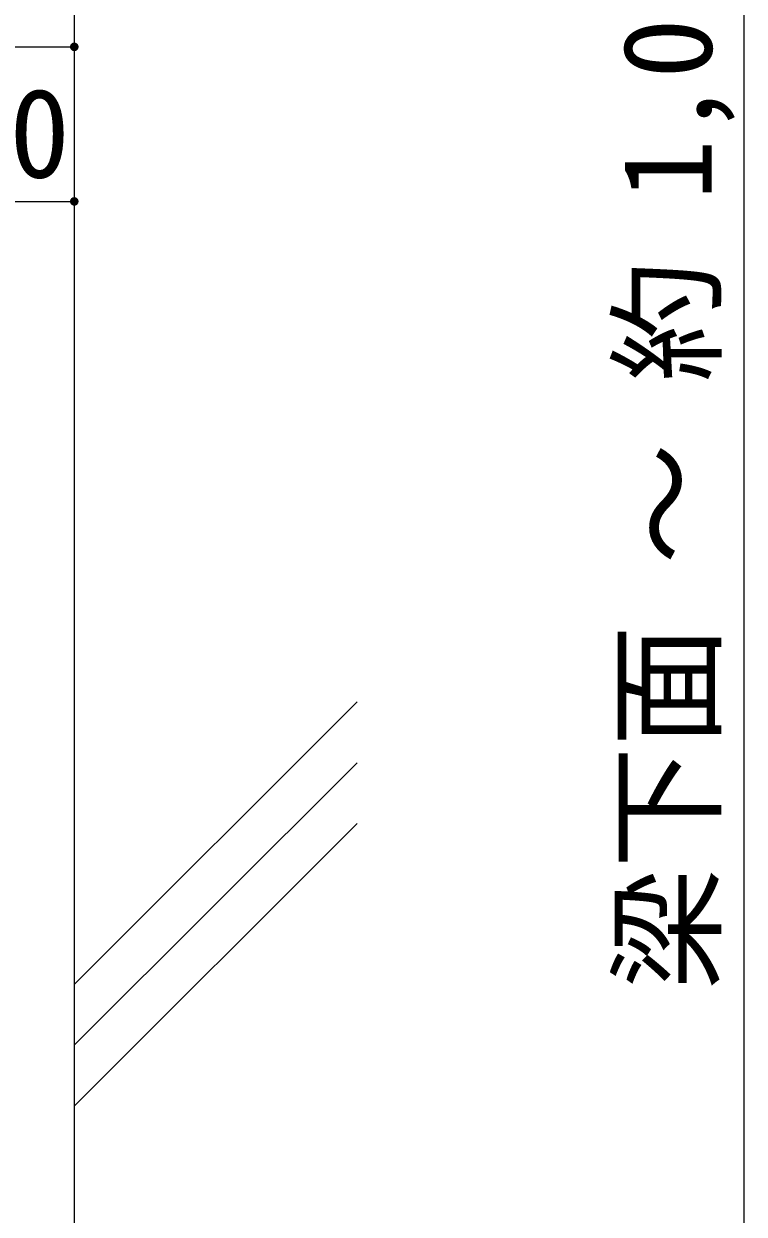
# Model space of a CAD drawing. Units: millimetres, scale not verified. Extents: x -9998 to 10002, y -6925 to 6925.
# Drawn here: x 5391 to 6090, y 294 to 1449 of the extents above; entities that cross this region are included whole.
import ezdxf
from ezdxf.enums import TextEntityAlignment as Align

# ---------------------------------------------------------------- set-up
doc = ezdxf.new("R2010")
doc.units = ezdxf.units.MM
doc.header["$LTSCALE"] = 50
for name, color, linetype, lineweight in [('0-4_1-7', 7, 'Continuous', 9), ('1-2_2-0', 7, 'Continuous', 9), ('1-9_2-7', 7, 'Continuous', 9)]:
    doc.layers.add(name, color=color, linetype=linetype, lineweight=lineweight)
doc.styles.add('ＭＳ ゴシック', font='')
doc.styles.get('ＭＳ ゴシック').set_extended_font_data('MS Gothic')

msp = doc.modelspace()

# ---------------------------------------------------------------- linework, layer by layer
at = {"layer": '1-2_2-0'}
for p, q in [((5440.07, 1612.04), (5440.07, -715.06)), ((5440.07, 516.49), (5714.42, 790.83)), ((5440.07, 457.56), (5714.42, 731.91)), ((5440.07, 398.63), (5714.42, 672.98))]:
    msp.add_line(p, q, dxfattribs=at)
at = {"layer": '1-9_2-7', "color": 3}
for p, q in [((6090.07, 22.32), (6090.07, 2098.41)), ((-4976.6, 1426.7), (5440.07, 1426.7)), ((5440.07, 1426.7), (5440.07, 620.61)), ((5315.07, 1276.7), (5440.07, 1276.7)), ((5440.07, 1082.74), (5440.07, 620.61))]:
    msp.add_line(p, q, dxfattribs=at)
at = {"layer": '1-9_2-7'}
for points in [[(5435.9, 1426.7), (5438.54, 1430.57), (5440.07, 1426.7)], [(5435.9, 1426.7), (5438.06, 1430.35), (5438.54, 1430.57)], [(5435.9, 1426.7), (5437.62, 1430.07), (5438.06, 1430.35)], [(5435.9, 1426.7), (5437.22, 1429.73), (5437.62, 1430.07)], [(5435.9, 1426.7), (5436.86, 1429.35), (5437.22, 1429.73)], [(5435.9, 1426.7), (5436.55, 1428.93), (5436.86, 1429.35)], [(5435.9, 1426.7), (5436.3, 1428.47), (5436.55, 1428.93)], [(5435.9, 1426.7), (5436.11, 1427.99), (5436.3, 1428.47)], [(5435.9, 1426.7), (5435.98, 1427.48), (5436.11, 1427.99)], [(5435.9, 1426.7), (5435.91, 1426.96), (5435.98, 1427.48)], [(5440.07, 1422.53), (5435.9, 1426.7), (5440.07, 1426.7)], [(5439.81, 1422.54), (5435.9, 1426.7), (5440.07, 1422.53)], [(5439.29, 1422.6), (5435.9, 1426.7), (5439.81, 1422.54)], [(5438.78, 1422.73), (5435.9, 1426.7), (5439.29, 1422.6)], [(5438.3, 1422.93), (5435.9, 1426.7), (5438.78, 1422.73)], [(5437.84, 1423.18), (5435.9, 1426.7), (5438.3, 1422.93)], [(5437.41, 1423.49), (5435.9, 1426.7), (5437.84, 1423.18)], [(5437.03, 1423.85), (5435.9, 1426.7), (5437.41, 1423.49)], [(5436.7, 1424.25), (5435.9, 1426.7), (5437.03, 1423.85)], [(5436.42, 1424.69), (5435.9, 1426.7), (5436.7, 1424.25)], [(5436.42, 1424.69), (5435.94, 1426.18), (5435.9, 1426.7)], [(5436.2, 1425.16), (5435.94, 1426.18), (5436.42, 1424.69)], [(5436.2, 1425.16), (5436.03, 1425.66), (5435.94, 1426.18)], [(5440.07, 1426.7), (5438.54, 1430.57), (5439.03, 1430.73)], [(5440.07, 1426.7), (5439.03, 1430.73), (5439.55, 1430.83)], [(5440.07, 1426.7), (5439.55, 1430.83), (5440.07, 1430.86)], [(5440.07, 1426.7), (5440.33, 1430.86), (5440.85, 1430.79)], [(5440.07, 1426.7), (5440.07, 1430.86), (5440.33, 1430.86)], [(5440.07, 1426.7), (5440.85, 1430.79), (5441.36, 1430.66)], [(5440.07, 1426.7), (5441.36, 1430.66), (5441.84, 1430.47)], [(5440.07, 1426.7), (5441.84, 1430.47), (5442.3, 1430.22)], [(5440.07, 1426.7), (5442.3, 1430.22), (5442.73, 1429.91)], [(5440.07, 1426.7), (5442.73, 1429.91), (5443.11, 1429.55)], [(5440.07, 1426.7), (5443.11, 1429.55), (5443.44, 1429.15)], [(5440.07, 1426.7), (5443.44, 1429.15), (5444.24, 1426.7)], [(5444.23, 1426.44), (5440.07, 1426.7), (5444.24, 1426.7)], [(5444.16, 1425.92), (5440.07, 1426.7), (5444.23, 1426.44)], [(5444.03, 1425.41), (5440.07, 1426.7), (5444.16, 1425.92)], [(5443.84, 1424.92), (5440.07, 1426.7), (5444.03, 1425.41)], [(5443.59, 1424.46), (5440.07, 1426.7), (5443.84, 1424.92)], [(5443.28, 1424.04), (5440.07, 1426.7), (5443.59, 1424.46)], [(5442.92, 1423.66), (5440.07, 1426.7), (5443.28, 1424.04)], [(5442.52, 1423.33), (5440.07, 1426.7), (5442.92, 1423.66)], [(5442.08, 1423.05), (5440.07, 1426.7), (5442.52, 1423.33)], [(5441.6, 1422.82), (5440.07, 1426.7), (5442.08, 1423.05)], [(5441.11, 1422.66), (5440.07, 1426.7), (5441.6, 1422.82)], [(5441.11, 1422.66), (5440.07, 1422.53), (5440.07, 1426.7)], [(5440.59, 1422.56), (5440.07, 1422.53), (5441.11, 1422.66)], [(5444.24, 1426.7), (5443.44, 1429.15), (5443.72, 1428.7)], [(5444.2, 1427.22), (5443.72, 1428.7), (5443.94, 1428.23)], [(5444.24, 1426.7), (5443.72, 1428.7), (5444.2, 1427.22)], [(5444.2, 1427.22), (5443.94, 1428.23), (5444.11, 1427.73)], [(5435.9, 1276.7), (5439.03, 1280.73), (5440.07, 1276.7)], [(5435.9, 1276.7), (5438.54, 1280.57), (5439.03, 1280.73)], [(5435.9, 1276.7), (5438.06, 1280.35), (5438.54, 1280.57)], [(5435.9, 1276.7), (5437.62, 1280.07), (5438.06, 1280.35)], [(5435.9, 1276.7), (5437.22, 1279.73), (5437.62, 1280.07)], [(5435.9, 1276.7), (5436.86, 1279.35), (5437.22, 1279.73)], [(5435.9, 1276.7), (5436.55, 1278.93), (5436.86, 1279.35)], [(5435.9, 1276.7), (5436.3, 1278.47), (5436.55, 1278.93)], [(5435.9, 1276.7), (5436.11, 1277.99), (5436.3, 1278.47)], [(5435.9, 1276.7), (5435.98, 1277.48), (5436.11, 1277.99)], [(5435.9, 1276.7), (5435.91, 1276.96), (5435.98, 1277.48)], [(5440.07, 1272.53), (5435.9, 1276.7), (5440.07, 1276.7)], [(5439.81, 1272.54), (5435.9, 1276.7), (5440.07, 1272.53)], [(5439.29, 1272.6), (5435.9, 1276.7), (5439.81, 1272.54)], [(5438.78, 1272.73), (5435.9, 1276.7), (5439.29, 1272.6)], [(5438.3, 1272.93), (5435.9, 1276.7), (5438.78, 1272.73)], [(5437.84, 1273.18), (5435.9, 1276.7), (5438.3, 1272.93)], [(5437.41, 1273.49), (5435.9, 1276.7), (5437.84, 1273.18)], [(5437.03, 1273.85), (5435.9, 1276.7), (5437.41, 1273.49)], [(5436.7, 1274.25), (5435.9, 1276.7), (5437.03, 1273.85)], [(5436.42, 1274.69), (5435.9, 1276.7), (5436.7, 1274.25)], [(5436.2, 1275.16), (5435.9, 1276.7), (5436.42, 1274.69)], [(5436.2, 1275.16), (5435.94, 1276.18), (5435.9, 1276.7)], [(5436.03, 1275.66), (5435.94, 1276.18), (5436.2, 1275.16)], [(5440.07, 1276.7), (5439.03, 1280.73), (5439.55, 1280.83)], [(5440.07, 1276.7), (5439.55, 1280.83), (5440.07, 1280.86)], [(5440.07, 1276.7), (5440.33, 1280.86), (5440.85, 1280.79)], [(5440.07, 1276.7), (5440.07, 1280.86), (5440.33, 1280.86)], [(5440.07, 1276.7), (5440.85, 1280.79), (5441.36, 1280.66)], [(5440.07, 1276.7), (5441.36, 1280.66), (5441.84, 1280.47)], [(5440.07, 1276.7), (5441.84, 1280.47), (5442.3, 1280.22)], [(5440.07, 1276.7), (5442.3, 1280.22), (5442.73, 1279.91)], [(5440.07, 1276.7), (5442.73, 1279.91), (5443.11, 1279.55)], [(5440.07, 1276.7), (5443.11, 1279.55), (5443.44, 1279.15)], [(5440.07, 1276.7), (5443.44, 1279.15), (5443.72, 1278.7)], [(5440.07, 1276.7), (5443.72, 1278.7), (5444.24, 1276.7)], [(5444.23, 1276.44), (5440.07, 1276.7), (5444.24, 1276.7)], [(5444.16, 1275.92), (5440.07, 1276.7), (5444.23, 1276.44)], [(5444.03, 1275.41), (5440.07, 1276.7), (5444.16, 1275.92)], [(5443.84, 1274.92), (5440.07, 1276.7), (5444.03, 1275.41)], [(5443.59, 1274.46), (5440.07, 1276.7), (5443.84, 1274.92)], [(5443.28, 1274.04), (5440.07, 1276.7), (5443.59, 1274.46)], [(5442.92, 1273.66), (5440.07, 1276.7), (5443.28, 1274.04)], [(5442.52, 1273.33), (5440.07, 1276.7), (5442.92, 1273.66)], [(5442.08, 1273.05), (5440.07, 1276.7), (5442.52, 1273.33)], [(5441.6, 1272.82), (5440.07, 1276.7), (5442.08, 1273.05)], [(5441.11, 1272.66), (5440.07, 1276.7), (5441.6, 1272.82)], [(5440.59, 1272.56), (5440.07, 1276.7), (5441.11, 1272.66)], [(5440.59, 1272.56), (5440.07, 1272.53), (5440.07, 1276.7)], [(5444.24, 1276.7), (5443.72, 1278.7), (5443.94, 1278.23)], [(5444.2, 1277.22), (5443.94, 1278.23), (5444.11, 1277.73)], [(5444.24, 1276.7), (5443.94, 1278.23), (5444.2, 1277.22)]]:
    msp.add_solid(points, dxfattribs=at)

# ---------------------------------------------------------------- texts
at = {"layer": '0-4_1-7', "color": 4, "style": 'ＭＳ ゴシック'}
msp.add_text('梁下面 ～ 約 1,000', height=86.51, rotation=90, dxfattribs=at).set_placement((6084.56, 511.4), align=Align.BOTTOM_LEFT)
msp.add_text('30', height=86.51, dxfattribs=at).set_placement((5318.2, 1273.88), align=Align.BOTTOM_LEFT)

doc.saveas('drawing.dxf')
